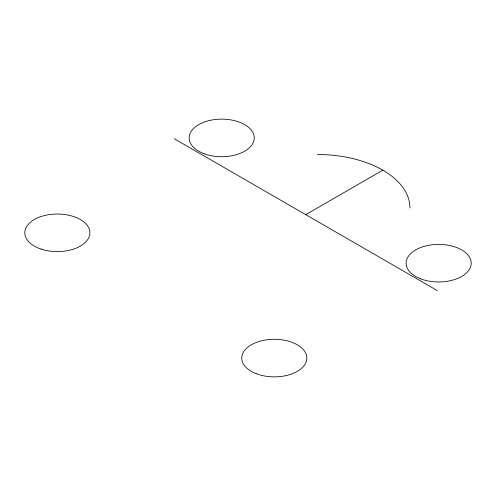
<?xml version="1.0" encoding="UTF-8"?>
<svg xmlns="http://www.w3.org/2000/svg" width="496" height="496" viewBox="0 0 496 496"><rect width="100%" height="100%" fill="white"/><g stroke="black" fill="none" stroke-linecap="round" stroke-linejoin="round"><path stroke-width="0.74" d="M305.753 214.656L382.825 170.159M174.263 138.744L437.243 290.569M317.341 154.498A92.616 53.469 0 0 1 409.95 207.967M203.465 153.481A32.544 18.786 0 0 0 254.163 139.264A32.544 18.786 0 0 0 207.483 121.024A32.544 18.786 0 0 0 203.465 153.481M420.416 278.74A32.544 18.786 0 0 0 471.119 264.523A32.544 18.786 0 0 0 424.44 246.283A32.544 18.786 0 0 0 420.416 278.74M41.069 249.085A32.544 18.786 0 0 0 89.881 232.816A32.544 18.786 0 0 0 41.069 216.547A32.544 18.786 0 0 0 41.069 249.085M256.06 373.637A32.544 18.786 0 0 0 306.757 359.414A32.544 18.786 0 0 0 260.078 341.174A32.544 18.786 0 0 0 256.06 373.637"/></g></svg>
